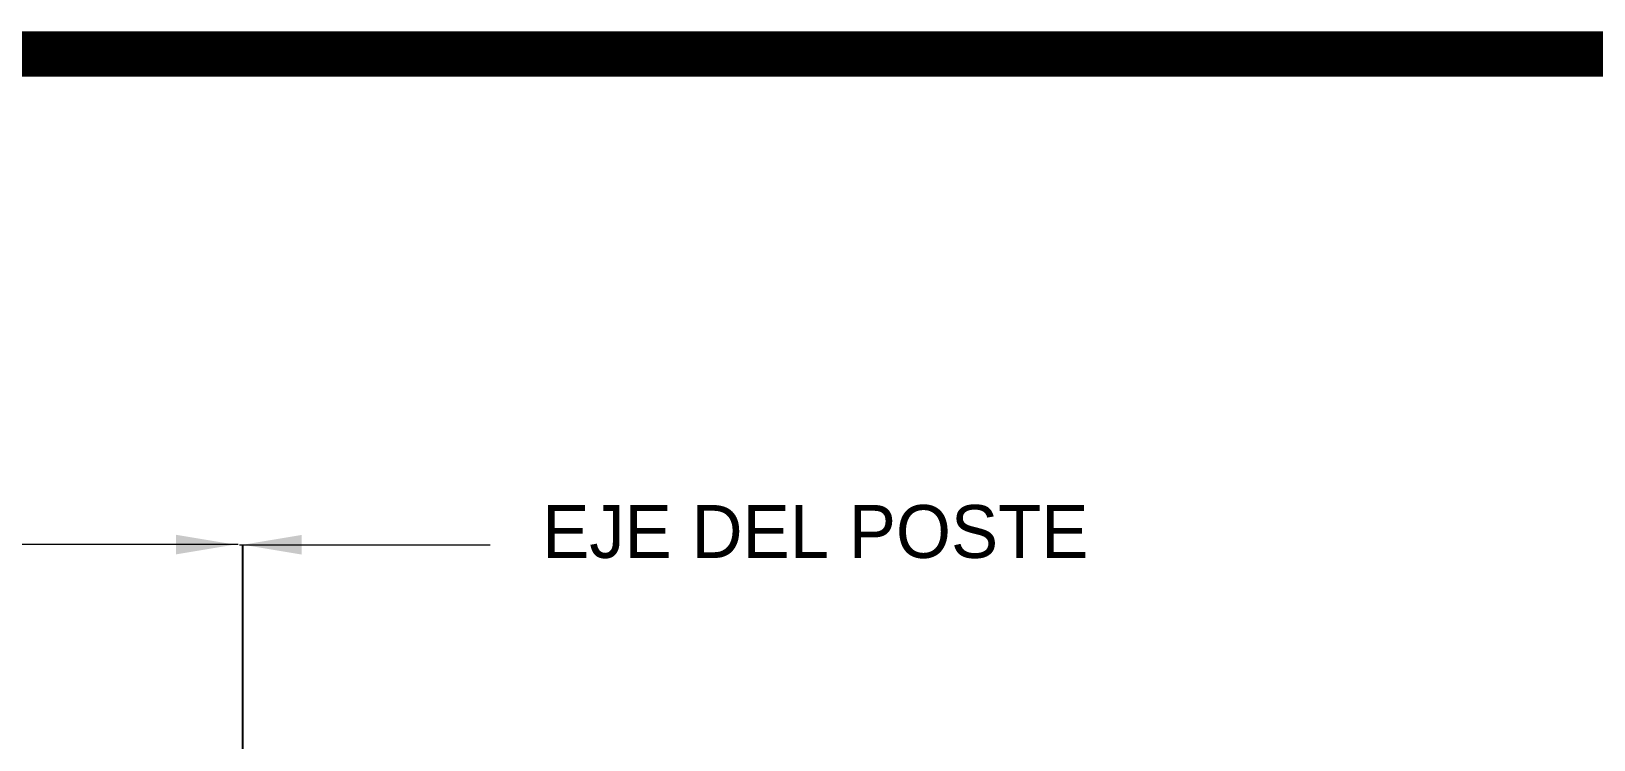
# Model space of a CAD drawing. Header units: centimetres. Extents: x 14 to 66415, y 14 to 43040.
# Drawn here: x 22230 to 28137, y 40361 to 43040 of the extents above; entities that cross this region are included whole.
import ezdxf
from ezdxf.enums import TextEntityAlignment as Align

# ---------------------------------------------------------------- set-up
doc = ezdxf.new("R2010")
doc.units = ezdxf.units.CM
doc.header["$LTSCALE"] = 10
doc.header["$MEASUREMENT"] = 0
for name, color, linetype in [('ACERO1', 144, 'CONTINUOUS'), ('MARCO', 7, 'CONTINUOUS'), ('TEXT', 7, 'CONTINUOUS')]:
    doc.layers.add(name, color=color, linetype=linetype)
doc.styles.get("Standard").update_dxf_attribs({"font": ''})
doc.styles.get('Standard').set_extended_font_data('Zurich Ex BT')

msp = doc.modelspace()

# ---------------------------------------------------------------- linework, layer by layer
at = {"layer": 'ACERO1'}
msp.add_line((23029.706, 38235.792), (23029.706, 41098.494), dxfattribs=at)
at = {"layer": 'MARCO', "linetype": 'Continuous', "const_width": 171.786}
msp.add_lwpolyline([(66329.527, 100), (66329.527, 42954.4), (100, 42954.4), (100, 100)], close=True, dxfattribs=at)
at = {"layer": 'TEXT', "linetype": 'ByBlock', "lineweight": 5}
for p, q in [((23011.963, 41099.152), (21863.034, 41099.152)), ((23017.026, 41098.494), (23964.824, 41098.494))]:
    msp.add_line(p, q, dxfattribs=at)
for points in [[(22777.209, 41136.164), (22777.209, 41062.139), (22999.284, 41099.152)], [(23251.781, 41135.506), (23251.781, 41061.481), (23029.706, 41098.494)]]:
    msp.add_solid(points, dxfattribs=at)

# ---------------------------------------------------------------- texts
msp.add_text('EJE DEL POSTE', height=200, dxfattribs=at).set_placement((25194.247, 41148.714), align=Align.MIDDLE_CENTER)

doc.saveas('drawing.dxf')
